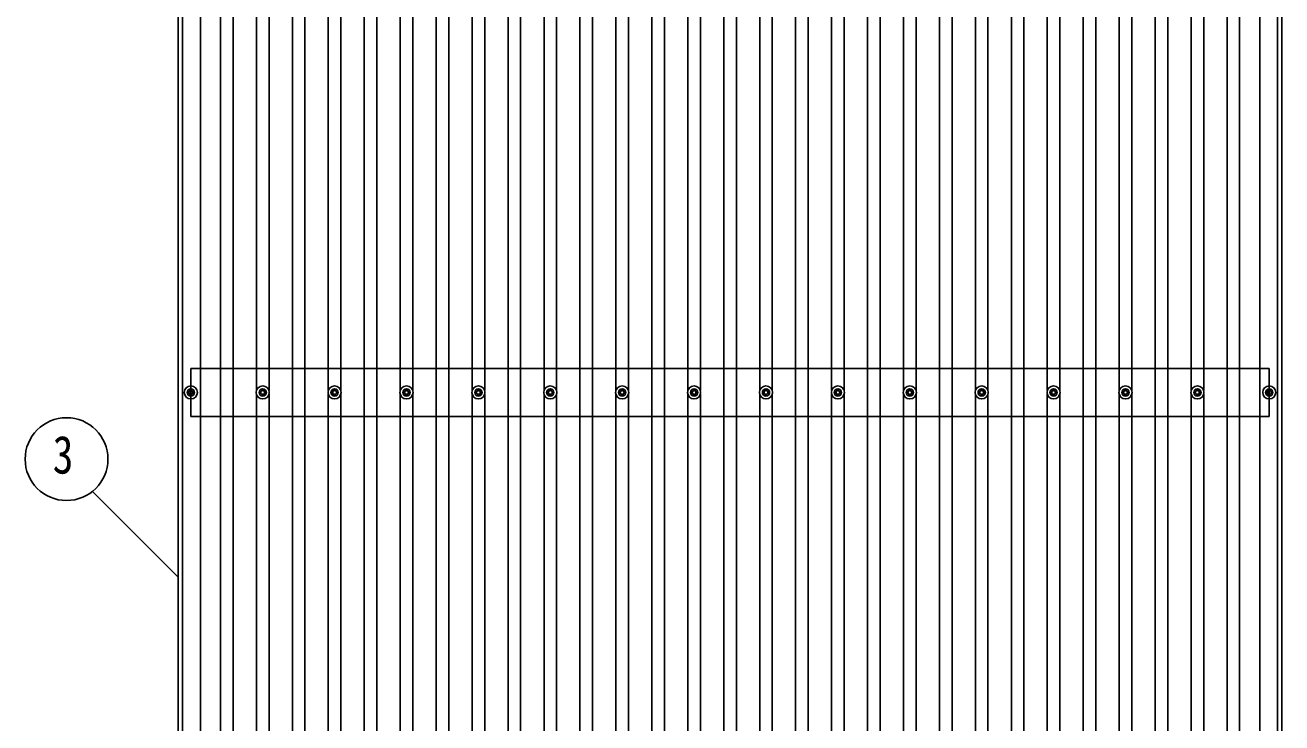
# Model space of a CAD drawing. Units: millimetres, scale not verified. Extents: x -16820 to 16820, y -11880 to 11880.
# Drawn here: x -13230 to -9734, y 3672 to 5614 of the extents above; entities that cross this region are included whole.
import ezdxf
from ezdxf.enums import TextEntityAlignment as Align

# ---------------------------------------------------------------- set-up
doc = ezdxf.new("R2010")
doc.units = ezdxf.units.MM
doc.header["$LTSCALE"] = 50
for name, color, linetype in [('0-5_YKK_13', 4, 'Continuous'), ('0-6_YKK_A1', 4, 'Continuous'), ('0-7_YKK_D', 6, 'Continuous')]:
    doc.layers.add(name, color=color, linetype=linetype)
doc.styles.add('ＭＳ ゴシック', font='')
doc.styles.get('ＭＳ ゴシック').set_extended_font_data('MS Gothic')

msp = doc.modelspace()

# ---------------------------------------------------------------- linework, layer by layer
at = {"layer": '0-5_YKK_13'}
for p, q in [((-12778.92, 4593.45), (-12774.5, 4593.45)), ((-12778.92, 4589.95), (-12774.5, 4589.95)), ((-12770.67, 4601.69), (-12770.67, 4597.28)), ((-12770.67, 4586.11), (-12770.67, 4581.7)), ((-12767.17, 4601.69), (-12767.17, 4597.28)), ((-12767.17, 4586.11), (-12767.17, 4581.7)), ((-12763.34, 4593.45), (-12758.92, 4593.45)), ((-12763.34, 4589.95), (-12758.92, 4589.95)), ((-12578.92, 4593.45), (-12574.5, 4593.45)), ((-12578.92, 4589.95), (-12574.5, 4589.95)), ((-12570.67, 4601.69), (-12570.67, 4597.28)), ((-12570.67, 4586.11), (-12570.67, 4581.7)), ((-12567.17, 4601.69), (-12567.17, 4597.28)), ((-12567.17, 4586.11), (-12567.17, 4581.7)), ((-12563.34, 4593.45), (-12558.92, 4593.45)), ((-12563.34, 4589.95), (-12558.92, 4589.95)), ((-12378.92, 4593.45), (-12374.51, 4593.45)), ((-12378.92, 4589.95), (-12374.51, 4589.95)), ((-12370.67, 4601.69), (-12370.67, 4597.28)), ((-12370.67, 4586.11), (-12370.67, 4581.7)), ((-12367.17, 4601.69), (-12367.17, 4597.28)), ((-12367.17, 4586.11), (-12367.17, 4581.7)), ((-12363.34, 4593.45), (-12358.93, 4593.45)), ((-12363.34, 4589.95), (-12358.93, 4589.95)), ((-12178.92, 4593.45), (-12174.51, 4593.45)), ((-12178.92, 4589.95), (-12174.51, 4589.95)), ((-12170.67, 4601.69), (-12170.67, 4597.28)), ((-12170.67, 4586.11), (-12170.67, 4581.7)), ((-12167.17, 4601.69), (-12167.17, 4597.28)), ((-12167.17, 4586.11), (-12167.17, 4581.7)), ((-12163.34, 4593.45), (-12158.93, 4593.45)), ((-12163.34, 4589.95), (-12158.93, 4589.95)), ((-11978.92, 4593.45), (-11974.51, 4593.45)), ((-11978.92, 4589.95), (-11974.51, 4589.95)), ((-11970.67, 4601.69), (-11970.67, 4597.28)), ((-11970.67, 4586.11), (-11970.67, 4581.7)), ((-11967.17, 4601.69), (-11967.17, 4597.28)), ((-11967.17, 4586.11), (-11967.17, 4581.7)), ((-11963.34, 4593.45), (-11958.93, 4593.45)), ((-11963.34, 4589.95), (-11958.93, 4589.95)), ((-11778.92, 4593.45), (-11774.51, 4593.45)), ((-11778.92, 4589.95), (-11774.51, 4589.95)), ((-11770.67, 4601.69), (-11770.67, 4597.28)), ((-11770.67, 4586.11), (-11770.67, 4581.7)), ((-11767.17, 4601.69), (-11767.17, 4597.28)), ((-11767.17, 4586.11), (-11767.17, 4581.7)), ((-11763.34, 4593.45), (-11758.93, 4593.45)), ((-11763.34, 4589.95), (-11758.93, 4589.95)), ((-11578.92, 4593.45), (-11574.51, 4593.45)), ((-11578.92, 4589.95), (-11574.51, 4589.95)), ((-11570.67, 4601.69), (-11570.67, 4597.28)), ((-11570.67, 4586.11), (-11570.67, 4581.7)), ((-11567.17, 4601.69), (-11567.17, 4597.28)), ((-11567.17, 4586.11), (-11567.17, 4581.7)), ((-11563.34, 4593.45), (-11558.93, 4593.45)), ((-11563.34, 4589.95), (-11558.93, 4589.95)), ((-11378.92, 4593.45), (-11374.51, 4593.45)), ((-11378.92, 4589.95), (-11374.51, 4589.95)), ((-11370.67, 4601.69), (-11370.67, 4597.28)), ((-11370.67, 4586.11), (-11370.67, 4581.7)), ((-11367.17, 4601.69), (-11367.17, 4597.28)), ((-11367.17, 4586.11), (-11367.17, 4581.7)), ((-11363.34, 4593.45), (-11358.93, 4593.45)), ((-11363.34, 4589.95), (-11358.93, 4589.95)), ((-11178.92, 4593.45), (-11174.51, 4593.45)), ((-11178.92, 4589.95), (-11174.51, 4589.95)), ((-11170.67, 4601.69), (-11170.67, 4597.28)), ((-11170.67, 4586.11), (-11170.67, 4581.7)), ((-11167.17, 4601.69), (-11167.17, 4597.28)), ((-11167.17, 4586.11), (-11167.17, 4581.7)), ((-11163.34, 4593.45), (-11158.93, 4593.45)), ((-11163.34, 4589.95), (-11158.93, 4589.95)), ((-10978.92, 4593.45), (-10974.51, 4593.45)), ((-10978.92, 4589.95), (-10974.51, 4589.95)), ((-10970.67, 4601.69), (-10970.67, 4597.28)), ((-10970.67, 4586.11), (-10970.67, 4581.7)), ((-10967.17, 4601.69), (-10967.17, 4597.28)), ((-10967.17, 4586.11), (-10967.17, 4581.7)), ((-10963.34, 4593.45), (-10958.93, 4593.45)), ((-10963.34, 4589.95), (-10958.93, 4589.95)), ((-10778.92, 4593.45), (-10774.51, 4593.45)), ((-10778.92, 4589.95), (-10774.51, 4589.95)), ((-10770.67, 4601.69), (-10770.67, 4597.28)), ((-10770.67, 4586.11), (-10770.67, 4581.7)), ((-10767.17, 4601.69), (-10767.17, 4597.28)), ((-10767.17, 4586.11), (-10767.17, 4581.7)), ((-10763.34, 4593.45), (-10758.93, 4593.45)), ((-10763.34, 4589.95), (-10758.93, 4589.95)), ((-10578.92, 4593.45), (-10574.51, 4593.45)), ((-10578.92, 4589.95), (-10574.51, 4589.95)), ((-10570.67, 4601.69), (-10570.67, 4597.28)), ((-10570.67, 4586.11), (-10570.67, 4581.7)), ((-10567.17, 4601.69), (-10567.17, 4597.28)), ((-10567.17, 4586.11), (-10567.17, 4581.7)), ((-10563.34, 4593.45), (-10558.93, 4593.45)), ((-10563.34, 4589.95), (-10558.93, 4589.95)), ((-10378.92, 4593.45), (-10374.51, 4593.45)), ((-10378.92, 4589.95), (-10374.51, 4589.95)), ((-10370.67, 4601.69), (-10370.67, 4597.28)), ((-10370.67, 4586.11), (-10370.67, 4581.7)), ((-10367.17, 4601.69), (-10367.17, 4597.28)), ((-10367.17, 4586.11), (-10367.17, 4581.7)), ((-10363.34, 4593.45), (-10358.93, 4593.45)), ((-10363.34, 4589.95), (-10358.93, 4589.95)), ((-10178.92, 4593.45), (-10174.51, 4593.45)), ((-10178.92, 4589.95), (-10174.51, 4589.95)), ((-10170.67, 4601.69), (-10170.67, 4597.28)), ((-10170.67, 4586.11), (-10170.67, 4581.7)), ((-10167.17, 4601.69), (-10167.17, 4597.28)), ((-10167.17, 4586.11), (-10167.17, 4581.7)), ((-10163.34, 4593.45), (-10158.93, 4593.45)), ((-10163.34, 4589.95), (-10158.93, 4589.95)), ((-9978.92, 4593.45), (-9974.51, 4593.45)), ((-9978.92, 4589.95), (-9974.51, 4589.95)), ((-9970.67, 4601.69), (-9970.67, 4597.28)), ((-9970.67, 4586.11), (-9970.67, 4581.7)), ((-9967.17, 4601.69), (-9967.17, 4597.28)), ((-9967.17, 4586.11), (-9967.17, 4581.7)), ((-9963.34, 4593.45), (-9958.93, 4593.45)), ((-9963.34, 4589.95), (-9958.93, 4589.95)), ((-9778.92, 4593.45), (-9774.51, 4593.45)), ((-9778.92, 4589.95), (-9774.51, 4589.95)), ((-9770.67, 4601.69), (-9770.67, 4597.28)), ((-9770.67, 4586.11), (-9770.67, 4581.7)), ((-9767.17, 4601.69), (-9767.17, 4597.28)), ((-9767.17, 4586.11), (-9767.17, 4581.7)), ((-9763.34, 4593.45), (-9758.93, 4593.45)), ((-9763.34, 4589.95), (-9758.93, 4589.95))]:
    msp.add_line(p, q, dxfattribs=at)
for centre, radius in [((-12768.92, 4591.7), 18.25), ((-12768.92, 4591.7), 10.15), ((-12768.92, 4591.7), 5.85), ((-12768.92, 4591.7), 5.25), ((-12568.92, 4591.7), 18.25), ((-12568.92, 4591.7), 10.15), ((-12568.92, 4591.7), 5.85), ((-12568.92, 4591.7), 5.25), ((-12368.92, 4591.7), 18.25), ((-12368.92, 4591.7), 10.15), ((-12368.92, 4591.7), 5.85), ((-12368.92, 4591.7), 5.25), ((-12168.92, 4591.7), 18.25), ((-12168.92, 4591.7), 10.15), ((-12168.92, 4591.7), 5.85), ((-12168.92, 4591.7), 5.25), ((-11968.92, 4591.7), 18.25), ((-11968.92, 4591.7), 10.15), ((-11968.92, 4591.7), 5.85), ((-11968.92, 4591.7), 5.25), ((-11768.92, 4591.7), 18.25), ((-11768.92, 4591.7), 10.15), ((-11768.92, 4591.7), 5.85), ((-11768.92, 4591.7), 5.25), ((-11568.92, 4591.7), 18.25), ((-11568.92, 4591.7), 10.15), ((-11568.92, 4591.7), 5.85), ((-11568.92, 4591.7), 5.25), ((-11368.92, 4591.7), 18.25), ((-11368.92, 4591.7), 10.15), ((-11368.92, 4591.7), 5.85), ((-11368.92, 4591.7), 5.25), ((-11168.92, 4591.7), 18.25), ((-11168.92, 4591.7), 10.15), ((-11168.92, 4591.7), 5.85), ((-11168.92, 4591.7), 5.25), ((-10968.92, 4591.7), 18.25), ((-10968.92, 4591.7), 10.15), ((-10968.92, 4591.7), 5.85), ((-10968.92, 4591.7), 5.25), ((-10768.92, 4591.7), 18.25), ((-10768.92, 4591.7), 10.15), ((-10768.92, 4591.7), 5.85), ((-10768.92, 4591.7), 5.25), ((-10568.92, 4591.7), 18.25), ((-10568.92, 4591.7), 10.15), ((-10568.92, 4591.7), 5.85), ((-10568.92, 4591.7), 5.25), ((-10368.92, 4591.7), 18.25), ((-10368.92, 4591.7), 10.15), ((-10368.92, 4591.7), 5.85), ((-10368.92, 4591.7), 5.25), ((-10168.92, 4591.7), 18.25), ((-10168.92, 4591.7), 10.15), ((-10168.92, 4591.7), 5.85), ((-10168.92, 4591.7), 5.25), ((-9968.92, 4591.7), 18.25), ((-9968.92, 4591.7), 10.15), ((-9968.92, 4591.7), 5.85), ((-9968.92, 4591.7), 5.25), ((-9768.92, 4591.7), 18.25), ((-9768.92, 4591.7), 10.15), ((-9768.92, 4591.7), 5.85), ((-9768.92, 4591.7), 5.25)]:
    msp.add_circle(centre, radius, dxfattribs=at)
at = {"layer": '0-6_YKK_A1'}
for p, q in [((-12742.42, 8790.54), (-12742.42, 2189.88)), ((-12686.42, 2189.88), (-12686.42, 8790.54)), ((-12651.42, 2189.88), (-12651.42, 8790.54)), ((-12486.42, 2189.88), (-12486.42, 8790.54)), ((-12451.42, 2189.88), (-12451.42, 8790.54)), ((-12286.42, 2189.88), (-12286.42, 8790.54)), ((-12251.42, 2189.88), (-12251.42, 8790.54)), ((-12086.42, 2189.88), (-12086.42, 8790.54)), ((-12051.42, 2189.88), (-12051.42, 8790.54)), ((-11886.42, 2189.88), (-11886.42, 8790.54)), ((-11851.42, 2189.88), (-11851.42, 8790.54)), ((-11686.42, 2189.88), (-11686.42, 8790.54)), ((-11651.42, 2189.88), (-11651.42, 8790.54)), ((-11486.42, 2189.88), (-11486.42, 8790.54)), ((-11451.42, 2189.88), (-11451.42, 8790.54)), ((-11286.42, 2189.88), (-11286.42, 8790.54)), ((-11251.42, 2189.88), (-11251.42, 8790.54)), ((-11086.42, 2189.88), (-11086.42, 8790.54)), ((-11051.42, 2189.88), (-11051.42, 8790.54)), ((-10886.42, 2189.88), (-10886.42, 8790.54)), ((-10851.42, 2189.88), (-10851.42, 8790.54)), ((-10686.42, 2189.88), (-10686.42, 8790.54)), ((-10651.42, 2189.88), (-10651.42, 8790.54)), ((-10486.42, 2189.88), (-10486.42, 8790.54)), ((-10451.42, 2189.88), (-10451.42, 8790.54)), ((-10286.42, 2189.88), (-10286.42, 8790.54)), ((-10251.42, 2189.88), (-10251.42, 8790.54)), ((-10086.42, 2189.88), (-10086.42, 8790.54)), ((-10051.42, 2189.88), (-10051.42, 8790.54)), ((-9886.42, 2189.88), (-9886.42, 8790.54)), ((-9851.42, 2189.88), (-9851.42, 8790.54)), ((-9795.42, 2189.88), (-9795.42, 8790.54)), ((-12803.92, 2158.59), (-12803.92, 7546.42)), ((-12791.92, 2158.59), (-12791.92, 7531.42)), ((-9745.92, 2158.59), (-9745.92, 7531.42)), ((-9733.92, 2158.59), (-9733.92, 7546.42)), ((-12586.42, 4596.87), (-12586.42, 6386.52)), ((-12551.42, 4596.87), (-12551.42, 6386.52)), ((-12386.42, 4596.88), (-12386.42, 6386.51)), ((-12351.42, 4596.87), (-12351.42, 6386.53)), ((-12186.42, 4596.88), (-12186.42, 6386.51)), ((-12151.42, 4596.87), (-12151.42, 6386.53)), ((-11986.42, 4596.88), (-11986.42, 6386.51)), ((-11951.42, 4596.87), (-11951.42, 6386.53)), ((-11786.42, 4596.88), (-11786.42, 6386.51)), ((-11751.42, 4596.87), (-11751.42, 6386.53)), ((-11586.42, 4596.88), (-11586.42, 6386.51)), ((-11551.42, 4596.87), (-11551.42, 6386.53)), ((-11386.42, 4596.88), (-11386.42, 6386.51)), ((-11351.42, 4596.87), (-11351.42, 6386.53)), ((-11186.42, 4596.88), (-11186.42, 6386.51)), ((-11151.42, 4596.87), (-11151.42, 6386.53)), ((-10986.42, 4596.88), (-10986.42, 6386.51)), ((-10951.42, 4596.87), (-10951.42, 6386.53)), ((-10786.42, 4596.88), (-10786.42, 6386.51)), ((-10751.42, 4596.87), (-10751.42, 6386.53)), ((-10586.42, 4596.88), (-10586.42, 6386.51)), ((-10551.42, 4596.87), (-10551.42, 6386.53)), ((-10386.42, 4596.88), (-10386.42, 6386.51)), ((-10351.42, 4596.87), (-10351.42, 6386.53)), ((-10186.42, 4596.88), (-10186.42, 6386.51)), ((-10151.42, 4596.87), (-10151.42, 6386.53)), ((-9986.42, 4596.88), (-9986.42, 6386.51)), ((-9951.42, 4596.87), (-9951.42, 6386.53)), ((-9768.92, 4658.7), (-12768.92, 4658.7)), ((-12768.92, 4524.7), (-12768.92, 4658.7)), ((-9768.92, 4524.7), (-9768.92, 4658.7)), ((-12586.42, 2796.87), (-12586.42, 4586.52)), ((-12551.42, 2796.87), (-12551.42, 4586.52)), ((-12386.42, 2796.87), (-12386.42, 4586.51)), ((-12351.42, 2796.87), (-12351.42, 4586.53)), ((-12186.42, 2796.87), (-12186.42, 4586.51)), ((-12151.42, 2796.87), (-12151.42, 4586.53)), ((-11986.42, 2796.87), (-11986.42, 4586.51)), ((-11951.42, 2796.87), (-11951.42, 4586.53)), ((-11786.42, 2796.87), (-11786.42, 4586.51)), ((-11751.42, 2796.87), (-11751.42, 4586.53)), ((-11586.42, 2796.87), (-11586.42, 4586.51)), ((-11551.42, 2796.87), (-11551.42, 4586.53)), ((-11386.42, 2796.87), (-11386.42, 4586.51)), ((-11351.42, 2796.87), (-11351.42, 4586.53)), ((-11186.42, 2796.87), (-11186.42, 4586.51)), ((-11151.42, 2796.87), (-11151.42, 4586.53)), ((-10986.42, 2796.87), (-10986.42, 4586.51)), ((-10951.42, 2796.87), (-10951.42, 4586.53)), ((-10786.42, 2796.87), (-10786.42, 4586.51)), ((-10751.42, 2796.87), (-10751.42, 4586.53)), ((-10586.42, 2796.87), (-10586.42, 4586.51)), ((-10551.42, 2796.87), (-10551.42, 4586.53)), ((-10386.42, 2796.87), (-10386.42, 4586.51)), ((-10351.42, 2796.87), (-10351.42, 4586.53)), ((-10186.42, 2796.87), (-10186.42, 4586.51)), ((-10151.42, 2796.87), (-10151.42, 4586.53)), ((-9986.42, 2796.87), (-9986.42, 4586.51)), ((-9951.42, 2796.87), (-9951.42, 4586.53)), ((-9768.92, 4524.7), (-12768.92, 4524.7))]:
    msp.add_line(p, q, dxfattribs=at)
at = {"layer": '0-7_YKK_D'}
msp.add_line((-13042.63, 4316.1), (-12804.57, 4078.03), dxfattribs=at)
msp.add_circle((-13114.59, 4406.06), 115.2, dxfattribs=at)

# ---------------------------------------------------------------- texts
at = {"layer": '0-7_YKK_D', "style": 'ＭＳ ゴシック', "width": 0.8}
msp.add_text('3', height=105.6, dxfattribs=at).set_placement((-13152.99, 4334.06), align=Align.BOTTOM_LEFT)

doc.saveas('drawing.dxf')
